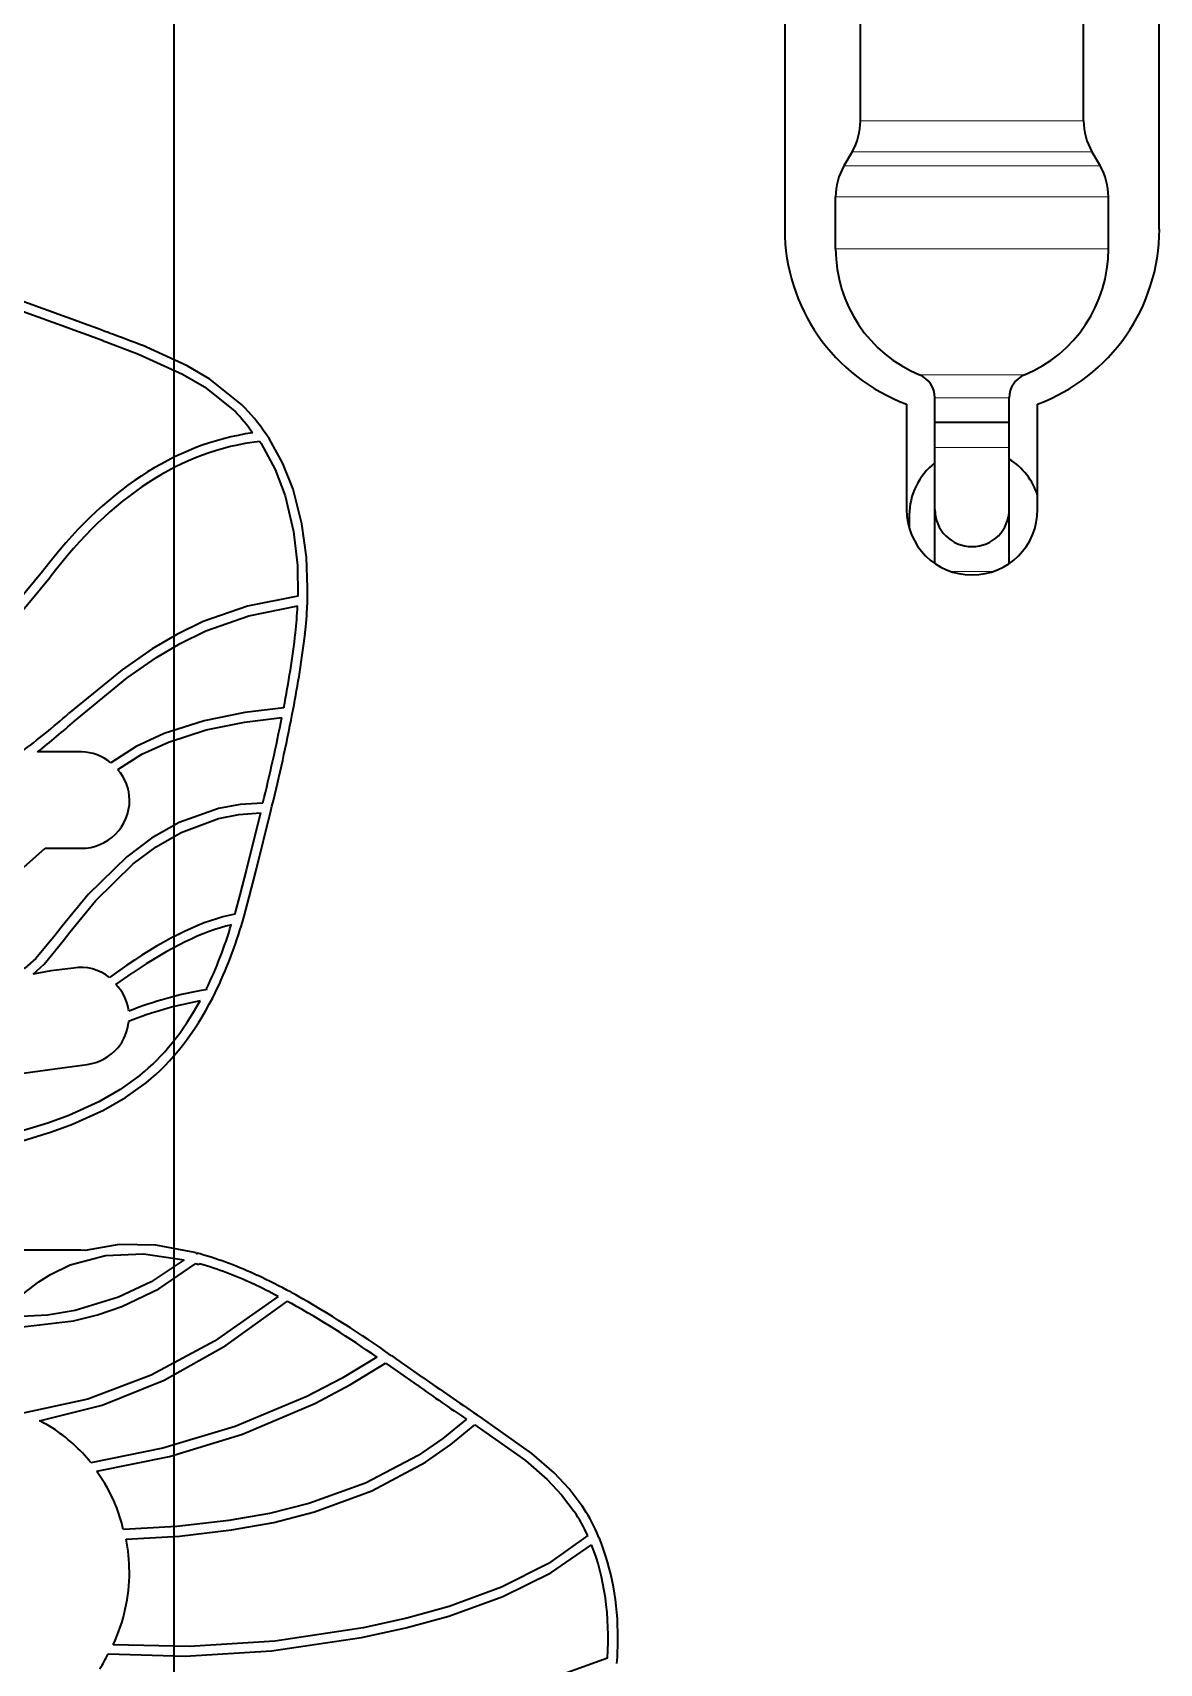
# Model space of a CAD drawing. Extents: x 145 to 857, y 42 to 790.
# Drawn here: x 406.39 to 415.48, y 323.7 to 336.85 of the extents above; entities that cross this region are included whole.
import ezdxf

# ---------------------------------------------------------------- set-up
doc = ezdxf.new("R2010")
doc.units = 0

msp = doc.modelspace()

# ---------------------------------------------------------------- linework, layer by layer
at = {"color": 7, "lineweight": 35}
msp.add_line((407.532, 294.079), (407.532, 359.839), dxfattribs=at)
at = {"color": 7, "lineweight": 35, "ltscale": 0.087057}
for p, q in [((412.457, 338.749), (412.457, 335.266)), ((415.477, 335.266), (415.477, 338.749))]:
    msp.add_line(p, q, dxfattribs=at)
at = {"color": 7, "lineweight": 35, "ltscale": 0.043301}
for p, q in [((413.067, 336.141), (413.067, 337.873)), ((414.867, 336.141), (414.867, 337.873))]:
    msp.add_line(p, q, dxfattribs=at)
at = {"color": 7, "lineweight": 13, "ltscale": 0.033287}
msp.add_line((414.399, 336.141), (413.067, 336.141), dxfattribs=at)
at = {"color": 7, "lineweight": 13, "ltscale": 0.011713}
msp.add_line((414.867, 336.141), (414.399, 336.141), dxfattribs=at)
at = {"color": 7, "lineweight": 35, "ltscale": 0.003301}
for p, q in [((413, 335.891), (412.934, 335.777)), ((414.934, 335.891), (415, 335.777))]:
    msp.add_line(p, q, dxfattribs=at)
at = {"color": 7, "lineweight": 13, "ltscale": 0.035764}
msp.add_line((414.431, 335.891), (413, 335.891), dxfattribs=at)
at = {"color": 7, "lineweight": 13, "ltscale": 0.012585}
msp.add_line((414.934, 335.891), (414.431, 335.891), dxfattribs=at)
at = {"color": 7, "lineweight": 13, "ltscale": 0.038206}
msp.add_line((412.934, 335.777), (414.462, 335.777), dxfattribs=at)
at = {"color": 7, "lineweight": 13, "ltscale": 0.013445}
msp.add_line((415, 335.777), (414.462, 335.777), dxfattribs=at)
at = {"color": 7, "lineweight": 13, "ltscale": 0.040685}
for p, q in [((412.867, 335.527), (414.494, 335.527)), ((414.494, 335.107), (412.867, 335.107))]:
    msp.add_line(p, q, dxfattribs=at)
at = {"color": 7, "lineweight": 35, "ltscale": 0.01049}
for p, q in [((412.867, 335.107), (412.867, 335.527)), ((415.067, 335.107), (415.067, 335.527))]:
    msp.add_line(p, q, dxfattribs=at)
at = {"color": 7, "lineweight": 13, "ltscale": 0.014316}
for p, q in [((415.067, 335.527), (414.494, 335.527)), ((415.067, 335.107), (414.494, 335.107))]:
    msp.add_line(p, q, dxfattribs=at)
at = {"color": 7, "lineweight": 35, "ltscale": 0.000584797}
msp.add_line((407.009, 334.43), (406.988, 334.438), dxfattribs=at)
at = {"color": 7, "lineweight": 35, "ltscale": 0.00057732}
msp.add_line((406.961, 334.366), (406.983, 334.358), dxfattribs=at)
at = {"color": 7, "lineweight": 35, "ltscale": 0.007046}
msp.add_line((406.983, 334.358), (407.246, 334.258), dxfattribs=at)
at = {"color": 7, "lineweight": 13, "ltscale": 0.015648}
msp.add_line((414.17, 334.092), (413.544, 334.092), dxfattribs=at)
at = {"color": 7, "lineweight": 13, "ltscale": 0.005506}
msp.add_line((414.39, 334.092), (414.17, 334.092), dxfattribs=at)
at = {"color": 7, "lineweight": 35, "ltscale": 0.005}
for p, q in [((413.667, 333.707), (413.667, 333.907)), ((414.267, 333.707), (414.267, 333.907))]:
    msp.add_line(p, q, dxfattribs=at)
at = {"color": 7, "lineweight": 13, "ltscale": 0.011096}
msp.add_line((414.111, 333.907), (413.667, 333.907), dxfattribs=at)
at = {"color": 7, "lineweight": 35, "ltscale": 0.010006}
for p, q in [((413.667, 333.507), (413.667, 333.907)), ((414.267, 333.507), (414.267, 333.907))]:
    msp.add_line(p, q, dxfattribs=at)
at = {"color": 7, "lineweight": 13, "ltscale": 0.003904}
msp.add_line((414.267, 333.907), (414.111, 333.907), dxfattribs=at)
at = {"color": 7, "lineweight": 35, "ltscale": 0.021223}
for p, q in [((413.438, 333.856), (413.438, 333.007)), ((414.496, 333.007), (414.496, 333.856))]:
    msp.add_line(p, q, dxfattribs=at)
at = {"color": 7, "lineweight": 35, "ltscale": 0.015}
msp.add_line((414.267, 333.707), (413.667, 333.707), dxfattribs=at)
at = {"color": 7, "lineweight": 35, "ltscale": 0.000574548}
msp.add_line((408.22, 333.556), (408.233, 333.537), dxfattribs=at)
at = {"color": 7, "lineweight": 35, "ltscale": 0.001116}
msp.add_line((408.298, 333.579), (408.273, 333.616), dxfattribs=at)
at = {"color": 7, "lineweight": 35, "ltscale": 0.0125}
for p, q in [((413.667, 333.007), (413.667, 333.507)), ((414.267, 333.007), (414.267, 333.507))]:
    msp.add_line(p, q, dxfattribs=at)
at = {"color": 7, "lineweight": 13, "ltscale": 0.015}
msp.add_line((414.267, 333.507), (413.667, 333.507), dxfattribs=at)
at = {"color": 7, "lineweight": 35, "ltscale": 0.010889}
for p, q in [((413.667, 332.572), (413.667, 333.007)), ((414.267, 332.572), (414.267, 333.007))]:
    msp.add_line(p, q, dxfattribs=at)
at = {"color": 7, "lineweight": 35, "ltscale": 0.00274}
msp.add_line((413.461, 332.962), (413.461, 332.852), dxfattribs=at)
at = {"color": 7, "lineweight": 13, "ltscale": 0.008685}
msp.add_line((414.141, 332.507), (413.793, 332.507), dxfattribs=at)
at = {"color": 7, "lineweight": 35, "ltscale": 0.002455}
msp.add_line((408.608, 332.276), (408.609, 332.374), dxfattribs=at)
at = {"color": 7, "lineweight": 35, "ltscale": 0.000948038}
msp.add_line((408.607, 332.238), (408.608, 332.276), dxfattribs=at)
at = {"color": 7, "lineweight": 35, "ltscale": 4.81801e-05}
msp.add_line((408.417, 331.409), (408.417, 331.407), dxfattribs=at)
at = {"color": 7, "lineweight": 35, "ltscale": 0.000992611}
msp.add_line((408.485, 331.355), (408.492, 331.394), dxfattribs=at)
at = {"color": 7, "lineweight": 35, "ltscale": 0.008829}
msp.add_line((406.784, 331.051), (406.431, 331.051), dxfattribs=at)
at = {"color": 7, "lineweight": 35, "ltscale": 0.000966836}
msp.add_line((408.311, 330.575), (408.321, 330.613), dxfattribs=at)
at = {"color": 7, "lineweight": 35, "ltscale": 0.011698}
msp.add_line((408.229, 330.561), (408.115, 330.107), dxfattribs=at)
at = {"color": 7, "lineweight": 35, "ltscale": 0.012561}
msp.add_line((408.19, 330.088), (408.311, 330.575), dxfattribs=at)
at = {"color": 7, "lineweight": 35, "ltscale": 0.007272}
msp.add_line((406.493, 330.274), (406.784, 330.274), dxfattribs=at)
at = {"color": 7, "lineweight": 35, "ltscale": 0.005364}
msp.add_line((408.115, 330.107), (408.063, 329.899), dxfattribs=at)
at = {"color": 7, "lineweight": 35, "ltscale": 0.005356}
msp.add_line((408.137, 329.88), (408.19, 330.088), dxfattribs=at)
at = {"color": 7, "lineweight": 35, "ltscale": 0.00388}
msp.add_line((408.063, 329.899), (408.022, 329.749), dxfattribs=at)
at = {"color": 7, "lineweight": 35, "ltscale": 0.003951}
msp.add_line((408.096, 329.728), (408.137, 329.88), dxfattribs=at)
at = {"color": 7, "lineweight": 35, "ltscale": 0.000154578}
msp.add_line((408.022, 329.749), (408.021, 329.743), dxfattribs=at)
at = {"color": 7, "lineweight": 35, "ltscale": 0.00103}
msp.add_line((408.085, 329.688), (408.096, 329.728), dxfattribs=at)
at = {"color": 7, "lineweight": 35, "ltscale": 0.002281}
msp.add_line((406.629, 329.646), (406.574, 329.573), dxfattribs=at)
at = {"color": 7, "lineweight": 35, "ltscale": 0.002256}
msp.add_line((406.636, 329.527), (406.69, 329.599), dxfattribs=at)
at = {"color": 7, "lineweight": 35, "ltscale": 0.004598}
msp.add_line((406.721, 329.308), (406.539, 329.285), dxfattribs=at)
at = {"color": 7, "lineweight": 35, "ltscale": 0.004293}
msp.add_line((407.151, 329.331), (407.01, 329.233), dxfattribs=at)
at = {"color": 7, "lineweight": 35, "ltscale": 0.00364}
msp.add_line((406.539, 329.285), (406.395, 329.26), dxfattribs=at)
at = {"color": 7, "lineweight": 35, "ltscale": 0.004023}
msp.add_line((407.063, 329.176), (407.195, 329.268), dxfattribs=at)
at = {"color": 7, "lineweight": 35, "ltscale": 0.000261706}
msp.add_line((407.794, 329.142), (407.79, 329.133), dxfattribs=at)
at = {"color": 7, "lineweight": 35, "ltscale": 0.001092}
msp.add_line((407.844, 329.069), (407.863, 329.108), dxfattribs=at)
at = {"color": 7, "lineweight": 35, "ltscale": 0.000389181}
msp.add_line((407.167, 328.96), (407.165, 328.975), dxfattribs=at)
at = {"color": 7, "lineweight": 35, "ltscale": 0.0051}
msp.add_line((406.63, 328.504), (406.832, 328.531), dxfattribs=at)
at = {"color": 7, "lineweight": 35, "ltscale": 0.007973}
msp.add_line((406.314, 328.46), (406.63, 328.504), dxfattribs=at)
at = {"color": 7, "lineweight": 35, "ltscale": 0.043966}
msp.add_line((406.756, 327.033), (404.998, 327.033), dxfattribs=at)
at = {"color": 7, "lineweight": 35, "ltscale": 0.000508118}
msp.add_line((406.777, 327.033), (406.756, 327.033), dxfattribs=at)
at = {"color": 7, "lineweight": 35, "ltscale": 9.53674e-05}
msp.add_line((406.78, 327.033), (406.777, 327.033), dxfattribs=at)
at = {"color": 7, "lineweight": 35, "ltscale": 0.000847821}
msp.add_line((406.814, 327.03), (406.78, 327.033), dxfattribs=at)
at = {"color": 7, "lineweight": 35, "ltscale": 0.00028737}
msp.add_line((407.709, 327.012), (407.698, 327.015), dxfattribs=at)
at = {"color": 7, "lineweight": 35, "ltscale": 0.000588248}
msp.add_line((407.742, 327.003), (407.72, 327.009), dxfattribs=at)
at = {"color": 7, "lineweight": 35, "ltscale": 0.001075}
msp.add_line((408.513, 326.672), (408.475, 326.693), dxfattribs=at)
at = {"color": 7, "lineweight": 35, "ltscale": 0.000823362}
msp.add_line((408.447, 326.621), (408.475, 326.605), dxfattribs=at)
at = {"color": 7, "lineweight": 35, "ltscale": 0.000999744}
msp.add_line((409.32, 326.16), (409.287, 326.183), dxfattribs=at)
at = {"color": 7, "lineweight": 35, "ltscale": 0.006656}
msp.add_line((409.538, 326.007), (409.32, 326.16), dxfattribs=at)
at = {"color": 7, "lineweight": 35, "ltscale": 0.000145586}
msp.add_line((409.238, 326.123), (409.243, 326.119), dxfattribs=at)
at = {"color": 7, "lineweight": 35, "ltscale": 0.001004}
msp.add_line((409.243, 326.119), (409.276, 326.096), dxfattribs=at)
at = {"color": 7, "lineweight": 35, "ltscale": 0.006644}
msp.add_line((409.276, 326.096), (409.493, 325.944), dxfattribs=at)
at = {"color": 7, "lineweight": 35, "ltscale": 0.000644771}
msp.add_line((409.956, 325.625), (409.977, 325.611), dxfattribs=at)
at = {"color": 7, "lineweight": 35, "ltscale": 0.001346}
msp.add_line((410.02, 325.675), (409.975, 325.705), dxfattribs=at)
at = {"color": 7, "lineweight": 35, "ltscale": 0.00108}
msp.add_line((410.958, 324.717), (410.941, 324.757), dxfattribs=at)
at = {"color": 7, "lineweight": 35}
for points in [[(408.076, 333.853), (407.82, 334.057), (407.638, 334.165), (407.275, 334.33)], [(407.246, 334.258), (407.599, 334.098), (407.776, 333.994), (408.022, 333.798)], [(408.233, 333.537), (408.346, 333.329), (408.427, 333.115), (408.495, 332.828), (408.526, 332.554), (408.531, 332.306)], [(408.609, 332.374), (408.599, 332.621), (408.562, 332.89), (408.491, 333.169), (408.408, 333.377), (408.298, 333.579)], [(404.752, 331.435), (405.027, 331.408), (405.161, 331.411), (405.363, 331.446), (405.589, 331.537), (405.832, 331.698), (406.157, 332.005), (406.533, 332.461)], [(406.472, 332.507), (406.082, 332.039), (405.751, 331.736), (405.557, 331.609), (405.379, 331.531), (405.162, 331.486), (405.026, 331.483), (404.763, 331.511)], [(408.531, 332.306), (408.124, 332.227), (407.767, 332.102), (407.553, 331.998), (407.355, 331.882), (407.113, 331.714), (406.681, 331.36)], [(406.731, 331.302), (407.153, 331.648), (407.389, 331.812), (407.581, 331.925), (407.789, 332.027), (408.135, 332.149), (408.529, 332.228)], [(408.417, 331.407), (408.102, 331.37), (407.775, 331.303), (407.453, 331.201), (407.227, 331.095), (407.022, 330.963)], [(407.078, 330.909), (407.272, 331.033), (407.486, 331.131), (407.79, 331.228), (408.101, 331.292), (408.401, 331.328)], [(408.248, 330.639), (408.064, 330.627), (407.891, 330.595), (407.572, 330.481), (407.351, 330.356), (407.151, 330.206), (406.84, 329.901), (406.629, 329.646)], [(406.69, 329.599), (406.898, 329.85), (407.203, 330.148), (407.388, 330.286), (407.59, 330.402), (407.891, 330.515), (408.055, 330.547), (408.229, 330.561)], [(404.674, 330.134), (404.964, 329.951), (405.238, 329.847), (405.495, 329.811), (405.733, 329.832), (405.937, 329.893), (406.124, 329.986), (406.321, 330.121), (406.493, 330.274)], [(406.574, 329.573), (406.418, 329.384), (406.328, 329.307), (406.158, 329.225)], [(406.395, 329.26), (406.483, 329.34), (406.636, 329.527)], [(407.259, 328.444), (407.097, 328.328), (406.925, 328.229), (406.682, 328.12), (406.514, 328.058), (406.175, 327.955)], [(406.196, 327.881), (406.542, 327.987), (406.713, 328.05), (406.963, 328.162), (407.141, 328.264), (407.307, 328.384)], [(407.698, 327.015), (407.384, 327.073), (407.09, 327.078), (406.814, 327.03)], [(407.613, 326.954), (407.348, 326.779), (407.083, 326.653), (406.735, 326.548), (406.51, 326.51), (406.091, 326.488)], [(406.694, 326.915), (406.978, 326.991), (407.284, 327.003), (407.613, 326.954)], [(407.72, 327.009), (407.718, 327.006), (407.717, 327.005), (407.716, 327.005), (407.715, 327.005), (407.713, 327.006), (407.711, 327.01), (407.709, 327.012)], [(406.009, 326.411), (406.31, 326.414), (406.72, 326.464), (406.913, 326.512), (407.11, 326.578), (407.408, 326.722), (407.706, 326.926)], [(406.281, 326.655), (406.442, 326.778), (406.536, 326.838), (406.694, 326.915)], [(408.37, 326.66), (407.859, 326.3), (407.348, 326.025), (406.835, 325.832), (406.316, 325.719)], [(406.447, 325.657), (406.951, 325.783), (407.451, 325.984), (407.948, 326.264), (408.447, 326.621)], [(409.168, 326.17), (408.888, 326.001), (408.603, 325.852), (408.024, 325.61), (407.441, 325.436), (406.861, 325.319)], [(406.91, 325.25), (407.495, 325.37), (408.084, 325.55), (408.668, 325.797), (408.955, 325.95), (409.238, 326.123)], [(409.889, 325.67), (409.7, 325.515), (409.501, 325.378), (409.075, 325.154), (408.619, 324.99), (408.301, 324.911), (407.974, 324.852), (407.553, 324.804), (407.123, 324.781)], [(407.145, 324.704), (407.575, 324.728), (407.996, 324.777), (408.335, 324.838), (408.663, 324.922), (409.127, 325.092), (409.56, 325.323), (409.763, 325.465), (409.956, 325.625)], [(409.977, 325.611), (410.366, 325.336), (410.54, 325.185), (410.657, 325.061), (410.759, 324.927)], [(410.823, 324.97), (410.717, 325.11), (410.596, 325.238), (410.418, 325.394), (410.02, 325.675)], [(410.868, 324.731), (410.551, 324.507), (410.173, 324.317), (409.749, 324.161), (409.409, 324.065), (409.058, 323.987), (408.343, 323.88), (407.655, 323.836), (407.04, 323.851)], [(407.001, 323.777), (407.62, 323.76), (408.318, 323.803), (409.043, 323.909), (409.401, 323.987), (409.748, 324.083), (410.182, 324.24), (410.57, 324.431), (410.898, 324.657)], [(411.028, 323.743), (410.311, 323.485), (409.663, 323.307), (409.08, 323.196), (408.557, 323.142), (408.088, 323.135), (407.54, 323.181), (407.22, 323.234), (406.668, 323.364)]]:
    msp.add_lwpolyline(points, dxfattribs=at)
for centre, radius, start, end in [((412.567, 336.141), 0.5, 330.0013, 359.9987), ((415.367, 336.141), 0.5, 180.0013, 209.9987), ((413.367, 335.527), 0.5, 150.0013, 179.9987), ((414.567, 335.527), 0.5, 0.0013, 29.9987), ((413.963, 335.269), 1.507, 180.1178, 249.6127), ((413.971, 335.269), 1.507, 290.388, 359.8837), ((413.967, 335.107), 1.1, 180, 247.3801), ((413.967, 335.107), 1.1, 292.6199, 360), ((378.125, 256.03), 83.551, 69.79067, 70.39668), ((380.911, 263.736), 75.281, 69.75469, 70.42645), ((403.643, 325.101), 9.917, 68.5187, 70.1581), ((413.467, 333.907), 0.2, 0.0147, 67.3655), ((414.467, 333.907), 0.2, 112.6199, 180), ((407.028, 332.834), 1.385, 34.7896, 44.1101), ((407.008, 332.767), 1.523, 33.8537, 45.4416), ((413.99, 332.962), 0.529, 127.5914, 179.9989), ((413.991, 332.962), 0.528, 16.9914, 58.4935), ((413.967, 333.007), 0.529, 180.0115, 359.9615), ((413.967, 333.007), 0.3, 180, 360), ((405.359, 332.371), 3.172, 353.5074, 357.4187), ((405.378, 332.375), 3.231, 353.3847, 357.5651), ((400.219, 333.007), 8.352, 348.9668, 353.1565), ((400.302, 332.994), 8.345, 348.9476, 353.179), ((402.517, 336.071), 6.287, 307.0183, 311.4762), ((401.113, 337.715), 8.526, 308.595, 311.2234), ((392.316, 334.537), 16.402, 346.2538, 348.7184), ((392.882, 334.418), 15.901, 346.1544, 348.8943), ((406.777, 330.672), 0.38, 49.8383, 88.8213), ((406.792, 330.656), 0.381, 0.9703, 41.4002), ((406.784, 330.663), 0.389, 269.9969, 0.0173), ((404.638, 330.655), 3.5, 334.3821, 343.4284), ((404.615, 330.68), 3.609, 334.1841, 344.0519), ((406.78, 328.944), 0.369, 51.4807, 99.2301), ((406.795, 328.911), 0.376, 9.9084, 44.648), ((408.277, 326.086), 3.005, 100.2735, 111.7147), ((408.278, 326.163), 3.01, 99.3299, 111.6532), ((406.79, 328.909), 0.377, 319.9153, 355.3089), ((406.779, 328.921), 0.393, 277.7443, 319.5791), ((406.838, 323.894), 3.238, 65.0641, 73.7759), ((407.723, 326.947), 0.0267, 232.8022, 302.0417), ((406.861, 323.955), 3.096, 64.959, 73.5492), ((406.142, 322.404), 4.883, 61.456, 65.0325), ((406.346, 322.896), 4.274, 61.7303, 64.7214), ((404.031, 318.754), 9.099, 54.7183, 60.4883), ((404.369, 319.305), 8.376, 55.0417, 60.6401), ((418.795, 338.928), 15.894, 234.3801, 236.2952), ((419.974, 340.672), 18.076, 234.5642, 236.0898), ((405.819, 324.379), 1.424, 58.9541, 63.8424), ((405.82, 324.48), 1.337, 38.8868, 56.7668), ((405.807, 324.454), 1.359, 22.7536, 35.8033), ((405.799, 324.479), 1.357, 12.8479, 21.6569), ((409.588, 324.146), 1.485, 24.3091, 33.7175), ((409.599, 324.155), 1.393, 24.4276, 33.6348), ((405.82, 324.436), 1.351, 0.195, 11.4429), ((409.046, 323.941), 2.064, 358.9833, 22.0794), ((405.778, 324.442), 1.394, 334.8894, 359.9381), ((408.282, 323.906), 2.829, 355.8507, 359.9775), ((405.635, 324.446), 1.52, 328.6708, 333.9065)]:
    msp.add_arc(centre, radius, start, end, dxfattribs=at)
for centre, major_axis, ratio, start_param, end_param in [((413.403, 309.123), (5.389, -24.474), 0.289317, 3.120353, 3.384028), ((413.05, 309.29), (4.992, -24.239), 0.284808, 3.118392, 3.386602), ((403.88, 321.592), (-4.641, -8.092), 0.242521, 3.347947, 3.605894), ((403.682, 320.976), (-4.844, -8.634), 0.234835, 3.352579, 3.583147), ((404.824, 334.323), (1.993, -6.121), 0.451888, 0.171013, 0.402456), ((404.58, 333.854), (2.328, -5.707), 0.499425, 0.149495, 0.405563), ((409.611, 323.337), (-0.692, -1.946), 0.638256, 1.998846, 2.517279)]:
    msp.add_ellipse(centre, major_axis=major_axis, ratio=ratio, start_param=start_param, end_param=end_param, dxfattribs=at)

doc.saveas('drawing.dxf')
